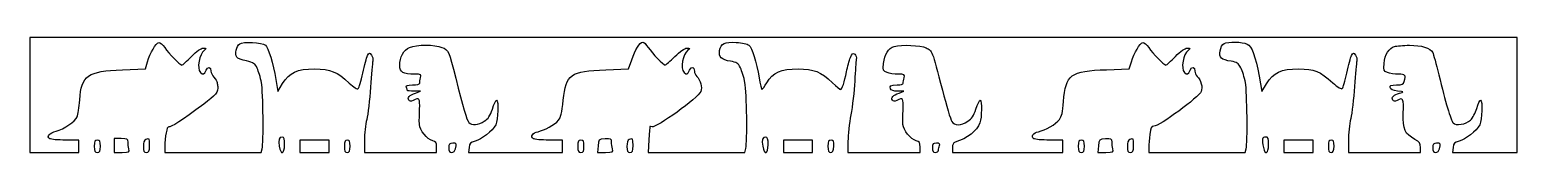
# Model space of a CAD drawing. Header units: centimetres. Extents: x -12.8 to 12.9, y 3.7 to 5.7.
import ezdxf

# ---------------------------------------------------------------- set-up
doc = ezdxf.new("R2010")
doc.units = ezdxf.units.CM
doc.header["$MEASUREMENT"] = 0
doc.layers.add('Layer 1', color=7, linetype='Continuous')

msp = doc.modelspace()

# ---------------------------------------------------------------- linework, layer by layer
at = {"layer": 'Layer 1'}
for points, knots in [([(-12.75866, 4.7517), (-12.75866, 4.7517), (-12.75866, 5.74389), (-12.75866, 5.74389), (-12.75866, 5.74389), (-12.75866, 5.74389), (0.06041, 5.74389), (0.06041, 5.74389), (0.06041, 5.74389), (0.06041, 5.74389), (12.87947, 5.74389), (12.87947, 5.74389), (12.87947, 5.74389), (12.87947, 5.74389), (12.87947, 4.7517), (12.87947, 4.7517), (12.87947, 4.7517), (12.87947, 4.7517), (12.87947, 3.75952), (12.87947, 3.75952), (12.87947, 3.75952), (12.87947, 3.75952), (12.32217, 3.75952), (12.32217, 3.75952), (12.32217, 3.75952), (12.32217, 3.75952), (11.76487, 3.75952), (11.76487, 3.75952), (11.76487, 3.75952), (11.76487, 3.75952), (11.77316, 3.84466), (11.77316, 3.84466), (11.77316, 3.84466), (11.78035, 3.91849), (11.79433, 3.93284), (11.87833, 3.95257), (11.87833, 3.95257), (11.99047, 3.97892), (12.17535, 4.12768), (12.23193, 4.23711), (12.23193, 4.23711), (12.27492, 4.32024), (12.2865, 4.6591), (12.24635, 4.6591), (12.24635, 4.6591), (12.23283, 4.6591), (12.20343, 4.59604), (12.18103, 4.51897), (12.18103, 4.51897), (12.15862, 4.4419), (12.11132, 4.35162), (12.07592, 4.31836), (12.07592, 4.31836), (11.99493, 4.24228), (11.81921, 4.21402), (11.77304, 4.26965), (11.77304, 4.26965), (11.73409, 4.31658), (11.64082, 4.6316), (11.52745, 5.09913), (11.52745, 5.09913), (11.48204, 5.2864), (11.4347, 5.4589), (11.42226, 5.48247), (11.42226, 5.48247), (11.37936, 5.56372), (11.22794, 5.61174), (11.02339, 5.60896), (11.02339, 5.60896), (10.91645, 5.60751), (10.80026, 5.5983), (10.76519, 5.58849), (10.76519, 5.58849), (10.66965, 5.56176), (10.59825, 5.44688), (10.58382, 5.29667), (10.58382, 5.29667), (10.57173, 5.17083), (10.57514, 5.16143), (10.64215, 5.13595), (10.64215, 5.13595), (10.6813, 5.12107), (10.76613, 5.10889), (10.83067, 5.10889), (10.83067, 5.10889), (10.9524, 5.10889), (10.96185, 5.09709), (10.93133, 4.98321), (10.93133, 4.98321), (10.91782, 4.93277), (10.89738, 4.92368), (10.79746, 4.92368), (10.79746, 4.92368), (10.69945, 4.92368), (10.68103, 4.91587), (10.68834, 4.87738), (10.68834, 4.87738), (10.69464, 4.84418), (10.73076, 4.82711), (10.81596, 4.81704), (10.81596, 4.81704), (10.93447, 4.80305), (10.93456, 4.80296), (10.85062, 4.78227), (10.85062, 4.78227), (10.75048, 4.75759), (10.70473, 4.71025), (10.73449, 4.66209), (10.73449, 4.66209), (10.75097, 4.63543), (10.76896, 4.63408), (10.81061, 4.65637), (10.81061, 4.65637), (10.91401, 4.7117), (10.92174, 4.69542), (10.91575, 4.43503), (10.91575, 4.43503), (10.90919, 4.1498), (10.94009, 4.08007), (11.11545, 3.98441), (11.11545, 3.98441), (11.19636, 3.94027), (11.21246, 3.91723), (11.21252, 3.8455), (11.21252, 3.8455), (11.21252, 3.8455), (11.21259, 3.75952), (11.21259, 3.75952), (11.21259, 3.75952), (11.21259, 3.75952), (10.59082, 3.75952), (10.59082, 3.75952), (10.59082, 3.75952), (10.59082, 3.75952), (9.96905, 3.75952), (9.96905, 3.75952), (9.96905, 3.75952), (9.96905, 3.75952), (9.96998, 3.96457), (9.96998, 3.96457), (9.96998, 3.96457), (9.97049, 4.07735), (9.98802, 4.24701), (10.00893, 4.3416), (10.00893, 4.3416), (10.02983, 4.43619), (10.05947, 4.68622), (10.07478, 4.89722), (10.07478, 4.89722), (10.0901, 5.10823), (10.10803, 5.30573), (10.11464, 5.33612), (10.11464, 5.33612), (10.12125, 5.36651), (10.11063, 5.41331), (10.09103, 5.44011), (10.09103, 5.44011), (10.05685, 5.48685), (10.05413, 5.48648), (10.02438, 5.4309), (10.02438, 5.4309), (10.00733, 5.39903), (9.96997, 5.26347), (9.94138, 5.12965), (9.94138, 5.12965), (9.91278, 4.99583), (9.87822, 4.87518), (9.86457, 4.86153), (9.86457, 4.86153), (9.84912, 4.84608), (9.78728, 4.8839), (9.70073, 4.9617), (9.70073, 4.9617), (9.47646, 5.16334), (9.38593, 5.19977), (9.10916, 5.19977), (9.10916, 5.19977), (8.80609, 5.19977), (8.68098, 5.142), (8.55895, 4.94569), (8.55895, 4.94569), (8.55895, 4.94569), (8.47593, 4.81215), (8.47593, 4.81215), (8.47593, 4.81215), (8.47593, 4.81215), (8.42917, 5.07717), (8.42917, 5.07717), (8.42917, 5.07717), (8.36858, 5.42055), (8.30585, 5.58824), (8.22214, 5.6306), (8.22214, 5.6306), (8.14321, 5.67054), (7.89496, 5.675), (7.82533, 5.63774), (7.82533, 5.63774), (7.7975, 5.62284), (7.76725, 5.56811), (7.75718, 5.51444), (7.75718, 5.51444), (7.7352, 5.39729), (7.77702, 5.35759), (7.94964, 5.33171), (7.94964, 5.33171), (8.04979, 5.31669), (8.07317, 5.30058), (8.11564, 5.21733), (8.11564, 5.21733), (8.14282, 5.16404), (8.17806, 5.05017), (8.19394, 4.96429), (8.19394, 4.96429), (8.22423, 4.80041), (8.23359, 3.92151), (8.20613, 3.81905), (8.20613, 3.81905), (8.20613, 3.81905), (8.19017, 3.75952), (8.19017, 3.75952), (8.19017, 3.75952), (8.19017, 3.75952), (7.35982, 3.75952), (7.35982, 3.75952), (7.35982, 3.75952), (7.35982, 3.75952), (6.52947, 3.75952), (6.52947, 3.75952), (6.52947, 3.75952), (6.52947, 3.75952), (6.5297, 3.8455), (6.5297, 3.8455), (6.5297, 3.8455), (6.52983, 3.8928), (6.53744, 3.994), (6.54661, 4.0704), (6.54661, 4.0704), (6.56029, 4.18424), (6.57252, 4.20931), (6.61438, 4.20931), (6.61438, 4.20931), (6.71033, 4.20931), (7.39435, 4.71333), (7.43169, 4.81156), (7.43169, 4.81156), (7.46083, 4.88819), (7.43031, 5.00558), (7.36401, 5.07188), (7.36401, 5.07188), (7.34157, 5.09431), (7.32322, 5.13493), (7.32322, 5.16214), (7.32322, 5.16214), (7.32322, 5.24148), (7.27323, 5.25009), (7.23971, 5.17653), (7.23971, 5.17653), (7.20516, 5.10071), (7.18919, 5.09476), (7.1433, 5.14064), (7.1433, 5.14064), (7.07719, 5.20675), (7.12093, 5.45767), (7.21041, 5.52561), (7.21041, 5.52561), (7.24911, 5.555), (7.24693, 5.55868), (7.19087, 5.55868), (7.19087, 5.55868), (7.14912, 5.55868), (7.0801, 5.50946), (6.98683, 5.41316), (6.98683, 5.41316), (6.90931, 5.33312), (6.83562, 5.26764), (6.82308, 5.26764), (6.82308, 5.26764), (6.79025, 5.26764), (6.60156, 5.46109), (6.52691, 5.57128), (6.52691, 5.57128), (6.49194, 5.62291), (6.44579, 5.66193), (6.42435, 5.65799), (6.42435, 5.65799), (6.37538, 5.649), (6.2757, 5.47686), (6.22896, 5.32056), (6.22896, 5.32056), (6.22896, 5.32056), (6.19335, 5.20149), (6.19335, 5.20149), (6.19335, 5.20149), (6.19335, 5.20149), (5.79917, 5.18752), (5.79917, 5.18752), (5.79917, 5.18752), (5.17984, 5.16555), (5.09561, 5.103), (5.05978, 4.6384), (5.05978, 4.6384), (5.04572, 4.45606), (5.02761, 4.37598), (4.98947, 4.3275), (4.98947, 4.3275), (4.92562, 4.24632), (4.74576, 4.14111), (4.6293, 4.1168), (4.6293, 4.1168), (4.53302, 4.09671), (4.48974, 4.03217), (4.54785, 3.99538), (4.54785, 3.99538), (4.56816, 3.98251), (4.68896, 3.97181), (4.81629, 3.97159), (4.81629, 3.97159), (4.81629, 3.97159), (5.0478, 3.97118), (5.0478, 3.97118), (5.0478, 3.97118), (5.0478, 3.97118), (5.0478, 3.86535), (5.0478, 3.86535), (5.0478, 3.86535), (5.0478, 3.86535), (5.0478, 3.75952), (5.0478, 3.75952), (5.0478, 3.75952), (5.0478, 3.75952), (4.0953, 3.75952), (4.0953, 3.75952), (4.0953, 3.75952), (4.0953, 3.75952), (3.1428, 3.75952), (3.1428, 3.75952), (3.1428, 3.75952), (3.1428, 3.75952), (3.1428, 3.83972), (3.1428, 3.83972), (3.1428, 3.83972), (3.1428, 3.89289), (3.15841, 3.92486), (3.1891, 3.93457), (3.1891, 3.93457), (3.40714, 4.00352), (3.56278, 4.1256), (3.61743, 4.27056), (3.61743, 4.27056), (3.65133, 4.36048), (3.65497, 4.6591), (3.62217, 4.6591), (3.62217, 4.6591), (3.60933, 4.6591), (3.57659, 4.59085), (3.54941, 4.50744), (3.54941, 4.50744), (3.51219, 4.39322), (3.47779, 4.34096), (3.41009, 4.29577), (3.41009, 4.29577), (3.29305, 4.21765), (3.18201, 4.21746), (3.13297, 4.2953), (3.13297, 4.2953), (3.11233, 4.32804), (3.03992, 4.56914), (2.97204, 4.83108), (2.97204, 4.83108), (2.78849, 5.53939), (2.79877, 5.51237), (2.69301, 5.56392), (2.69301, 5.56392), (2.59757, 5.61044), (2.27021, 5.62498), (2.13977, 5.58849), (2.13977, 5.58849), (2.04424, 5.56176), (1.97284, 5.44688), (1.9584, 5.29667), (1.9584, 5.29667), (1.94631, 5.17083), (1.94972, 5.16143), (2.01674, 5.13595), (2.01674, 5.13595), (2.05588, 5.12107), (2.14211, 5.10889), (2.20834, 5.10889), (2.20834, 5.10889), (2.32031, 5.10889), (2.32765, 5.10471), (2.31281, 5.04936), (2.31281, 5.04936), (2.30404, 5.01662), (2.2967, 4.97494), (2.2965, 4.95675), (2.2965, 4.95675), (2.29627, 4.93611), (2.25802, 4.92368), (2.19471, 4.92368), (2.19471, 4.92368), (2.08077, 4.92368), (2.05519, 4.90889), (2.07589, 4.85495), (2.07589, 4.85495), (2.08474, 4.83189), (2.13162, 4.81709), (2.19975, 4.81584), (2.19975, 4.81584), (2.19975, 4.81584), (2.30937, 4.81382), (2.30937, 4.81382), (2.30937, 4.81382), (2.30937, 4.81382), (2.22454, 4.78276), (2.22454, 4.78276), (2.22454, 4.78276), (2.11525, 4.74274), (2.08109, 4.70737), (2.10866, 4.66276), (2.10866, 4.66276), (2.12553, 4.63547), (2.14337, 4.63398), (2.1852, 4.65637), (2.1852, 4.65637), (2.2896, 4.71224), (2.30216, 4.69504), (2.29441, 4.50696), (2.29441, 4.50696), (2.29035, 4.40874), (2.28909, 4.29009), (2.29159, 4.2433), (2.29159, 4.2433), (2.297, 4.14215), (2.42502, 3.98442), (2.52132, 3.96025), (2.52132, 3.96025), (2.57571, 3.94659), (2.58718, 3.92768), (2.58718, 3.85162), (2.58718, 3.85162), (2.58718, 3.85162), (2.58718, 3.75952), (2.58718, 3.75952), (2.58718, 3.75952), (2.58718, 3.75952), (1.96541, 3.75952), (1.96541, 3.75952), (1.96541, 3.75952), (1.96541, 3.75952), (1.34364, 3.75952), (1.34364, 3.75952), (1.34364, 3.75952), (1.34364, 3.75952), (1.34372, 3.95134), (1.34372, 3.95134), (1.34372, 3.95134), (1.34376, 4.05684), (1.36625, 4.26222), (1.3937, 4.40774), (1.3937, 4.40774), (1.42115, 4.55327), (1.45107, 4.81562), (1.46019, 4.99075), (1.46019, 4.99075), (1.46931, 5.16588), (1.4817, 5.33478), (1.48773, 5.36607), (1.48773, 5.36607), (1.49376, 5.39737), (1.48166, 5.43711), (1.46085, 5.45438), (1.46085, 5.45438), (1.42991, 5.48006), (1.4163, 5.46952), (1.38618, 5.39655), (1.38618, 5.39655), (1.36592, 5.34748), (1.33548, 5.23589), (1.31853, 5.14858), (1.31853, 5.14858), (1.28596, 4.98073), (1.24066, 4.84431), (1.21749, 4.84431), (1.21749, 4.84431), (1.20985, 4.84431), (1.1475, 4.89678), (1.07894, 4.96091), (1.07894, 4.96091), (0.87125, 5.15519), (0.76015, 5.19977), (0.48374, 5.19977), (0.48374, 5.19977), (0.18842, 5.19977), (0.05381, 5.14042), (-0.05402, 4.96266), (-0.05402, 4.96266), (-0.09295, 4.89848), (-0.13141, 4.8456), (-0.13949, 4.84514), (-0.13949, 4.84514), (-0.14756, 4.84468), (-0.16964, 4.93637), (-0.18855, 5.04888), (-0.18855, 5.04888), (-0.23296, 5.3132), (-0.31266, 5.56988), (-0.3634, 5.61199), (-0.3634, 5.61199), (-0.38539, 5.63024), (-0.48358, 5.65057), (-0.58159, 5.65716), (-0.58159, 5.65716), (-0.78605, 5.67091), (-0.84294, 5.64298), (-0.86772, 5.51671), (-0.86772, 5.51671), (-0.88879, 5.40933), (-0.83362, 5.35538), (-0.67903, 5.33219), (-0.67903, 5.33219), (-0.57528, 5.31663), (-0.55258, 5.30123), (-0.50978, 5.21733), (-0.50978, 5.21733), (-0.48259, 5.16404), (-0.44734, 5.05009), (-0.43145, 4.96411), (-0.43145, 4.96411), (-0.39988, 4.79335), (-0.38931, 3.9408), (-0.41737, 3.82899), (-0.41737, 3.82899), (-0.41737, 3.82899), (-0.43481, 3.75952), (-0.43481, 3.75952), (-0.43481, 3.75952), (-0.43481, 3.75952), (-1.26867, 3.75952), (-1.26867, 3.75952), (-1.26867, 3.75952), (-1.26867, 3.75952), (-2.10254, 3.75952), (-2.10254, 3.75952), (-2.10254, 3.75952), (-2.10254, 3.75952), (-2.08663, 3.9778), (-2.08663, 3.9778), (-2.08663, 3.9778), (-2.07788, 4.09785), (-2.07044, 4.20033), (-2.0701, 4.20552), (-2.0701, 4.20552), (-2.06977, 4.21072), (-2.05264, 4.2085), (-2.03205, 4.2006), (-2.03205, 4.2006), (-1.96427, 4.17459), (-1.2339, 4.70589), (-1.19432, 4.81001), (-1.19432, 4.81001), (-1.16456, 4.88827), (-1.19444, 5.00492), (-1.26141, 5.07188), (-1.26141, 5.07188), (-1.28384, 5.09431), (-1.3022, 5.13493), (-1.3022, 5.16214), (-1.3022, 5.16214), (-1.3022, 5.24148), (-1.35219, 5.25009), (-1.38571, 5.17653), (-1.38571, 5.17653), (-1.42025, 5.10071), (-1.43623, 5.09476), (-1.48211, 5.14064), (-1.48211, 5.14064), (-1.54822, 5.20675), (-1.50449, 5.45767), (-1.41501, 5.52561), (-1.41501, 5.52561), (-1.37624, 5.55505), (-1.37827, 5.55868), (-1.43346, 5.55868), (-1.43346, 5.55868), (-1.47333, 5.55868), (-1.54739, 5.50675), (-1.64098, 5.41316), (-1.64098, 5.41316), (-1.72102, 5.33312), (-1.79519, 5.26764), (-1.80582, 5.26764), (-1.80582, 5.26764), (-1.83556, 5.26764), (-2.0273, 5.46623), (-2.0985, 5.57078), (-2.0985, 5.57078), (-2.13348, 5.62214), (-2.17617, 5.66423), (-2.19336, 5.66433), (-2.19336, 5.66433), (-2.24225, 5.66462), (-2.32456, 5.53208), (-2.38281, 5.35929), (-2.38281, 5.35929), (-2.38281, 5.35929), (-2.436, 5.20149), (-2.436, 5.20149), (-2.436, 5.20149), (-2.436, 5.20149), (-2.82821, 5.18638), (-2.82821, 5.18638), (-2.82821, 5.18638), (-3.4438, 5.16267), (-3.51513, 5.11168), (-3.56305, 4.66111), (-3.56305, 4.66111), (-3.58649, 4.44061), (-3.60642, 4.35641), (-3.6453, 4.31344), (-3.6453, 4.31344), (-3.71464, 4.23682), (-3.88881, 4.1392), (-3.99612, 4.1168), (-3.99612, 4.1168), (-4.09239, 4.09671), (-4.13568, 4.03217), (-4.07756, 3.99538), (-4.07756, 3.99538), (-4.05725, 3.98251), (-3.93646, 3.97181), (-3.80912, 3.97159), (-3.80912, 3.97159), (-3.80912, 3.97159), (-3.57761, 3.97118), (-3.57761, 3.97118), (-3.57761, 3.97118), (-3.57761, 3.97118), (-3.57761, 3.86535), (-3.57761, 3.86535), (-3.57761, 3.86535), (-3.57761, 3.86535), (-3.57761, 3.75952), (-3.57761, 3.75952), (-3.57761, 3.75952), (-3.57761, 3.75952), (-4.38627, 3.75952), (-4.38627, 3.75952), (-4.38627, 3.75952), (-4.38627, 3.75952), (-5.19493, 3.75952), (-5.19493, 3.75952), (-5.19493, 3.75952), (-5.19493, 3.75952), (-5.18663, 3.84466), (-5.18663, 3.84466), (-5.18663, 3.84466), (-5.17945, 3.91849), (-5.16546, 3.93284), (-5.08146, 3.95257), (-5.08146, 3.95257), (-4.96932, 3.97892), (-4.78444, 4.12768), (-4.72786, 4.23711), (-4.72786, 4.23711), (-4.68561, 4.31881), (-4.67298, 4.6591), (-4.71221, 4.6591), (-4.71221, 4.6591), (-4.72504, 4.6591), (-4.75778, 4.59085), (-4.78497, 4.50744), (-4.78497, 4.50744), (-4.82218, 4.39322), (-4.85658, 4.34096), (-4.92429, 4.29577), (-4.92429, 4.29577), (-5.02604, 4.22786), (-5.14366, 4.21773), (-5.18948, 4.27293), (-5.18948, 4.27293), (-5.22618, 4.31715), (-5.29213, 4.53968), (-5.41764, 5.04274), (-5.41764, 5.04274), (-5.53351, 5.5072), (-5.54216, 5.52664), (-5.6538, 5.57329), (-5.6538, 5.57329), (-5.77264, 5.62294), (-6.09275, 5.6227), (-6.21202, 5.57286), (-6.21202, 5.57286), (-6.31704, 5.52898), (-6.3822, 5.40713), (-6.3822, 5.25461), (-6.3822, 5.25461), (-6.3822, 5.14389), (-6.32067, 5.10889), (-6.12603, 5.10889), (-6.12603, 5.10889), (-6.01406, 5.10889), (-6.00673, 5.10471), (-6.02156, 5.04936), (-6.02156, 5.04936), (-6.03034, 5.01662), (-6.03768, 4.97494), (-6.03788, 4.95675), (-6.03788, 4.95675), (-6.03811, 4.93513), (-6.08045, 4.92368), (-6.16013, 4.92368), (-6.16013, 4.92368), (-6.26041, 4.92368), (-6.27918, 4.91626), (-6.26597, 4.88183), (-6.26597, 4.88183), (-6.25713, 4.85881), (-6.24991, 4.835), (-6.24991, 4.82891), (-6.24991, 4.82891), (-6.24991, 4.82283), (-6.1993, 4.81694), (-6.13746, 4.81584), (-6.13746, 4.81584), (-6.13746, 4.81584), (-6.02501, 4.81382), (-6.02501, 4.81382), (-6.02501, 4.81382), (-6.02501, 4.81382), (-6.10983, 4.78276), (-6.10983, 4.78276), (-6.10983, 4.78276), (-6.21912, 4.74274), (-6.25328, 4.70737), (-6.22571, 4.66276), (-6.22571, 4.66276), (-6.20884, 4.63547), (-6.19101, 4.63398), (-6.14918, 4.65637), (-6.14918, 4.65637), (-6.04478, 4.71224), (-6.03221, 4.69504), (-6.03997, 4.50696), (-6.03997, 4.50696), (-6.04402, 4.40874), (-6.04529, 4.29009), (-6.04279, 4.2433), (-6.04279, 4.2433), (-6.03738, 4.14215), (-5.90936, 3.98442), (-5.81306, 3.96025), (-5.81306, 3.96025), (-5.75866, 3.94659), (-5.7472, 3.92768), (-5.7472, 3.85162), (-5.7472, 3.85162), (-5.7472, 3.85162), (-5.7472, 3.75952), (-5.7472, 3.75952), (-5.7472, 3.75952), (-5.7472, 3.75952), (-6.36897, 3.75952), (-6.36897, 3.75952), (-6.36897, 3.75952), (-6.36897, 3.75952), (-6.99074, 3.75952), (-6.99074, 3.75952), (-6.99074, 3.75952), (-6.99074, 3.75952), (-6.99033, 3.96457), (-6.99033, 3.96457), (-6.99033, 3.96457), (-6.9901, 4.07735), (-6.97252, 4.24106), (-6.95127, 4.32837), (-6.95127, 4.32837), (-6.93002, 4.41568), (-6.90023, 4.66571), (-6.88508, 4.88399), (-6.88508, 4.88399), (-6.86993, 5.10228), (-6.85204, 5.30573), (-6.84533, 5.33612), (-6.84533, 5.33612), (-6.83862, 5.36651), (-6.84916, 5.41331), (-6.86876, 5.44011), (-6.86876, 5.44011), (-6.90292, 5.48683), (-6.90569, 5.48642), (-6.93568, 5.43039), (-6.93568, 5.43039), (-6.95288, 5.39825), (-6.99087, 5.26216), (-7.02009, 5.12797), (-7.02009, 5.12797), (-7.04931, 4.99378), (-7.08404, 4.87307), (-7.09726, 4.85972), (-7.09726, 4.85972), (-7.11178, 4.84506), (-7.17255, 4.88339), (-7.2507, 4.95649), (-7.2507, 4.95649), (-7.4633, 5.15535), (-7.57285, 5.19977), (-7.85063, 5.19977), (-7.85063, 5.19977), (-8.15353, 5.19977), (-8.27883, 5.14197), (-8.40063, 4.94603), (-8.40063, 4.94603), (-8.40063, 4.94603), (-8.48343, 4.81284), (-8.48343, 4.81284), (-8.48343, 4.81284), (-8.48343, 4.81284), (-8.51778, 5.0204), (-8.51778, 5.0204), (-8.51778, 5.0204), (-8.56295, 5.29328), (-8.64695, 5.56981), (-8.69739, 5.61167), (-8.69739, 5.61167), (-8.75724, 5.66134), (-9.08319, 5.6776), (-9.14012, 5.63376), (-9.14012, 5.63376), (-9.19411, 5.59218), (-9.22479, 5.45481), (-9.19132, 5.40455), (-9.19132, 5.40455), (-9.17847, 5.38526), (-9.10373, 5.35523), (-9.02523, 5.33781), (-9.02523, 5.33781), (-8.90078, 5.3102), (-8.87688, 5.29421), (-8.83855, 5.21293), (-8.83855, 5.21293), (-8.81437, 5.16167), (-8.78163, 5.04961), (-8.76579, 4.96393), (-8.76579, 4.96393), (-8.73555, 4.80032), (-8.72624, 3.92139), (-8.75367, 3.81905), (-8.75367, 3.81905), (-8.75367, 3.81905), (-8.76962, 3.75952), (-8.76962, 3.75952), (-8.76962, 3.75952), (-8.76962, 3.75952), (-9.59997, 3.75952), (-9.59997, 3.75952), (-9.59997, 3.75952), (-9.59997, 3.75952), (-10.43032, 3.75952), (-10.43032, 3.75952), (-10.43032, 3.75952), (-10.43032, 3.75952), (-10.43009, 3.8455), (-10.43009, 3.8455), (-10.43009, 3.8455), (-10.42958, 4.03837), (-10.39641, 4.21211), (-10.36258, 4.19913), (-10.36258, 4.19913), (-10.3286, 4.18609), (-10.13745, 4.31009), (-9.76055, 4.5897), (-9.76055, 4.5897), (-9.56146, 4.73739), (-9.50237, 4.81259), (-9.51893, 4.89722), (-9.51893, 4.89722), (-9.5232, 4.91905), (-9.5276, 4.94997), (-9.52871, 4.96594), (-9.52871, 4.96594), (-9.52983, 4.9819), (-9.55455, 5.02242), (-9.58366, 5.05597), (-9.58366, 5.05597), (-9.61276, 5.08953), (-9.63657, 5.13828), (-9.63657, 5.16429), (-9.63657, 5.16429), (-9.63657, 5.2418), (-9.68698, 5.24919), (-9.72008, 5.17653), (-9.72008, 5.17653), (-9.75463, 5.10071), (-9.77061, 5.09476), (-9.81649, 5.14064), (-9.81649, 5.14064), (-9.8826, 5.20675), (-9.83886, 5.45767), (-9.74939, 5.52561), (-9.74939, 5.52561), (-9.71069, 5.555), (-9.71286, 5.55868), (-9.76892, 5.55868), (-9.76892, 5.55868), (-9.81067, 5.55868), (-9.87969, 5.50946), (-9.97296, 5.41316), (-9.97296, 5.41316), (-10.05048, 5.33312), (-10.12417, 5.26764), (-10.13671, 5.26764), (-10.13671, 5.26764), (-10.16954, 5.26764), (-10.35823, 5.46109), (-10.43288, 5.57128), (-10.43288, 5.57128), (-10.46785, 5.62291), (-10.51401, 5.66193), (-10.53544, 5.65799), (-10.53544, 5.65799), (-10.58441, 5.649), (-10.68409, 5.47686), (-10.73084, 5.32056), (-10.73084, 5.32056), (-10.73084, 5.32056), (-10.76645, 5.20149), (-10.76645, 5.20149), (-10.76645, 5.20149), (-10.76645, 5.20149), (-11.16151, 5.18657), (-11.16151, 5.18657), (-11.16151, 5.18657), (-11.76226, 5.16387), (-11.86659, 5.09001), (-11.89787, 4.66527), (-11.89787, 4.66527), (-11.90723, 4.53818), (-11.92571, 4.4078), (-11.93893, 4.37553), (-11.93893, 4.37553), (-11.97297, 4.29252), (-12.16617, 4.15977), (-12.30317, 4.12528), (-12.30317, 4.12528), (-12.42477, 4.09466), (-12.47465, 4.03508), (-12.41194, 3.99538), (-12.41194, 3.99538), (-12.39163, 3.98251), (-12.27083, 3.97181), (-12.1435, 3.97159), (-12.1435, 3.97159), (-12.1435, 3.97159), (-11.91199, 3.97118), (-11.91199, 3.97118), (-11.91199, 3.97118), (-11.91199, 3.97118), (-11.91199, 3.86535), (-11.91199, 3.86535), (-11.91199, 3.86535), (-11.91199, 3.86535), (-11.91199, 3.75952), (-11.91199, 3.75952), (-11.91199, 3.75952), (-11.91199, 3.75952), (-12.33532, 3.75952), (-12.33532, 3.75952), (-12.33532, 3.75952), (-12.33532, 3.75952), (-12.75866, 3.75952), (-12.75866, 3.75952), (-12.75866, 3.75952), (-12.75866, 3.75952), (-12.75866, 4.7517), (-12.75866, 4.7517)], [0, 0, 0, 0, 0.00408163, 0.00408163, 0.00408163, 0.00408163, 0.00816327, 0.00816327, 0.00816327, 0.00816327, 0.0122449, 0.0122449, 0.0122449, 0.0122449, 0.01632653, 0.01632653, 0.01632653, 0.01632653, 0.02040816, 0.02040816, 0.02040816, 0.02040816, 0.0244898, 0.0244898, 0.0244898, 0.0244898, 0.02857143, 0.02857143, 0.02857143, 0.02857143, 0.03265306, 0.03265306, 0.03265306, 0.03265306, 0.03673469, 0.03673469, 0.03673469, 0.03673469, 0.04081633, 0.04081633, 0.04081633, 0.04081633, 0.04489796, 0.04489796, 0.04489796, 0.04489796, 0.04897959, 0.04897959, 0.04897959, 0.04897959, 0.05306122, 0.05306122, 0.05306122, 0.05306122, 0.05714286, 0.05714286, 0.05714286, 0.05714286, 0.06122449, 0.06122449, 0.06122449, 0.06122449, 0.06530612, 0.06530612, 0.06530612, 0.06530612, 0.06938776, 0.06938776, 0.06938776, 0.06938776, 0.07346939, 0.07346939, 0.07346939, 0.07346939, 0.07755102, 0.07755102, 0.07755102, 0.07755102, 0.08163265, 0.08163265, 0.08163265, 0.08163265, 0.08571429, 0.08571429, 0.08571429, 0.08571429, 0.08979592, 0.08979592, 0.08979592, 0.08979592, 0.09387755, 0.09387755, 0.09387755, 0.09387755, 0.09795918, 0.09795918, 0.09795918, 0.09795918, 0.10204082, 0.10204082, 0.10204082, 0.10204082, 0.10612245, 0.10612245, 0.10612245, 0.10612245, 0.11020408, 0.11020408, 0.11020408, 0.11020408, 0.11428571, 0.11428571, 0.11428571, 0.11428571, 0.11836735, 0.11836735, 0.11836735, 0.11836735, 0.12244898, 0.12244898, 0.12244898, 0.12244898, 0.12653061, 0.12653061, 0.12653061, 0.12653061, 0.13061224, 0.13061224, 0.13061224, 0.13061224, 0.13469388, 0.13469388, 0.13469388, 0.13469388, 0.13877551, 0.13877551, 0.13877551, 0.13877551, 0.14285714, 0.14285714, 0.14285714, 0.14285714, 0.14693878, 0.14693878, 0.14693878, 0.14693878, 0.15102041, 0.15102041, 0.15102041, 0.15102041, 0.15510204, 0.15510204, 0.15510204, 0.15510204, 0.15918367, 0.15918367, 0.15918367, 0.15918367, 0.16326531, 0.16326531, 0.16326531, 0.16326531, 0.16734694, 0.16734694, 0.16734694, 0.16734694, 0.17142857, 0.17142857, 0.17142857, 0.17142857, 0.1755102, 0.1755102, 0.1755102, 0.1755102, 0.17959184, 0.17959184, 0.17959184, 0.17959184, 0.18367347, 0.18367347, 0.18367347, 0.18367347, 0.1877551, 0.1877551, 0.1877551, 0.1877551, 0.19183673, 0.19183673, 0.19183673, 0.19183673, 0.19591837, 0.19591837, 0.19591837, 0.19591837, 0.2, 0.2, 0.2, 0.2, 0.20408163, 0.20408163, 0.20408163, 0.20408163, 0.20816327, 0.20816327, 0.20816327, 0.20816327, 0.2122449, 0.2122449, 0.2122449, 0.2122449, 0.21632653, 0.21632653, 0.21632653, 0.21632653, 0.22040816, 0.22040816, 0.22040816, 0.22040816, 0.2244898, 0.2244898, 0.2244898, 0.2244898, 0.22857143, 0.22857143, 0.22857143, 0.22857143, 0.23265306, 0.23265306, 0.23265306, 0.23265306, 0.23673469, 0.23673469, 0.23673469, 0.23673469, 0.24081633, 0.24081633, 0.24081633, 0.24081633, 0.24489796, 0.24489796, 0.24489796, 0.24489796, 0.24897959, 0.24897959, 0.24897959, 0.24897959, 0.25306122, 0.25306122, 0.25306122, 0.25306122, 0.25714286, 0.25714286, 0.25714286, 0.25714286, 0.26122449, 0.26122449, 0.26122449, 0.26122449, 0.26530612, 0.26530612, 0.26530612, 0.26530612, 0.26938776, 0.26938776, 0.26938776, 0.26938776, 0.27346939, 0.27346939, 0.27346939, 0.27346939, 0.27755102, 0.27755102, 0.27755102, 0.27755102, 0.28163265, 0.28163265, 0.28163265, 0.28163265, 0.28571429, 0.28571429, 0.28571429, 0.28571429, 0.28979592, 0.28979592, 0.28979592, 0.28979592, 0.29387755, 0.29387755, 0.29387755, 0.29387755, 0.29795918, 0.29795918, 0.29795918, 0.29795918, 0.30204082, 0.30204082, 0.30204082, 0.30204082, 0.30612245, 0.30612245, 0.30612245, 0.30612245, 0.31020408, 0.31020408, 0.31020408, 0.31020408, 0.31428571, 0.31428571, 0.31428571, 0.31428571, 0.31836735, 0.31836735, 0.31836735, 0.31836735, 0.32244898, 0.32244898, 0.32244898, 0.32244898, 0.32653061, 0.32653061, 0.32653061, 0.32653061, 0.33061224, 0.33061224, 0.33061224, 0.33061224, 0.33469388, 0.33469388, 0.33469388, 0.33469388, 0.33877551, 0.33877551, 0.33877551, 0.33877551, 0.34285714, 0.34285714, 0.34285714, 0.34285714, 0.34693878, 0.34693878, 0.34693878, 0.34693878, 0.35102041, 0.35102041, 0.35102041, 0.35102041, 0.35510204, 0.35510204, 0.35510204, 0.35510204, 0.35918367, 0.35918367, 0.35918367, 0.35918367, 0.36326531, 0.36326531, 0.36326531, 0.36326531, 0.36734694, 0.36734694, 0.36734694, 0.36734694, 0.37142857, 0.37142857, 0.37142857, 0.37142857, 0.3755102, 0.3755102, 0.3755102, 0.3755102, 0.37959184, 0.37959184, 0.37959184, 0.37959184, 0.38367347, 0.38367347, 0.38367347, 0.38367347, 0.3877551, 0.3877551, 0.3877551, 0.3877551, 0.39183673, 0.39183673, 0.39183673, 0.39183673, 0.39591837, 0.39591837, 0.39591837, 0.39591837, 0.4, 0.4, 0.4, 0.4, 0.40408163, 0.40408163, 0.40408163, 0.40408163, 0.40816327, 0.40816327, 0.40816327, 0.40816327, 0.4122449, 0.4122449, 0.4122449, 0.4122449, 0.41632653, 0.41632653, 0.41632653, 0.41632653, 0.42040816, 0.42040816, 0.42040816, 0.42040816, 0.4244898, 0.4244898, 0.4244898, 0.4244898, 0.42857143, 0.42857143, 0.42857143, 0.42857143, 0.43265306, 0.43265306, 0.43265306, 0.43265306, 0.43673469, 0.43673469, 0.43673469, 0.43673469, 0.44081633, 0.44081633, 0.44081633, 0.44081633, 0.44489796, 0.44489796, 0.44489796, 0.44489796, 0.44897959, 0.44897959, 0.44897959, 0.44897959, 0.45306122, 0.45306122, 0.45306122, 0.45306122, 0.45714286, 0.45714286, 0.45714286, 0.45714286, 0.46122449, 0.46122449, 0.46122449, 0.46122449, 0.46530612, 0.46530612, 0.46530612, 0.46530612, 0.46938776, 0.46938776, 0.46938776, 0.46938776, 0.47346939, 0.47346939, 0.47346939, 0.47346939, 0.47755102, 0.47755102, 0.47755102, 0.47755102, 0.48163265, 0.48163265, 0.48163265, 0.48163265, 0.48571429, 0.48571429, 0.48571429, 0.48571429, 0.48979592, 0.48979592, 0.48979592, 0.48979592, 0.49387755, 0.49387755, 0.49387755, 0.49387755, 0.49795918, 0.49795918, 0.49795918, 0.49795918, 0.50204082, 0.50204082, 0.50204082, 0.50204082, 0.50612245, 0.50612245, 0.50612245, 0.50612245, 0.51020408, 0.51020408, 0.51020408, 0.51020408, 0.51428571, 0.51428571, 0.51428571, 0.51428571, 0.51836735, 0.51836735, 0.51836735, 0.51836735, 0.52244898, 0.52244898, 0.52244898, 0.52244898, 0.52653061, 0.52653061, 0.52653061, 0.52653061, 0.53061224, 0.53061224, 0.53061224, 0.53061224, 0.53469388, 0.53469388, 0.53469388, 0.53469388, 0.53877551, 0.53877551, 0.53877551, 0.53877551, 0.54285714, 0.54285714, 0.54285714, 0.54285714, 0.54693878, 0.54693878, 0.54693878, 0.54693878, 0.55102041, 0.55102041, 0.55102041, 0.55102041, 0.55510204, 0.55510204, 0.55510204, 0.55510204, 0.55918367, 0.55918367, 0.55918367, 0.55918367, 0.56326531, 0.56326531, 0.56326531, 0.56326531, 0.56734694, 0.56734694, 0.56734694, 0.56734694, 0.57142857, 0.57142857, 0.57142857, 0.57142857, 0.5755102, 0.5755102, 0.5755102, 0.5755102, 0.57959184, 0.57959184, 0.57959184, 0.57959184, 0.58367347, 0.58367347, 0.58367347, 0.58367347, 0.5877551, 0.5877551, 0.5877551, 0.5877551, 0.59183673, 0.59183673, 0.59183673, 0.59183673, 0.59591837, 0.59591837, 0.59591837, 0.59591837, 0.6, 0.6, 0.6, 0.6, 0.60408163, 0.60408163, 0.60408163, 0.60408163, 0.60816327, 0.60816327, 0.60816327, 0.60816327, 0.6122449, 0.6122449, 0.6122449, 0.6122449, 0.61632653, 0.61632653, 0.61632653, 0.61632653, 0.62040816, 0.62040816, 0.62040816, 0.62040816, 0.6244898, 0.6244898, 0.6244898, 0.6244898, 0.62857143, 0.62857143, 0.62857143, 0.62857143, 0.63265306, 0.63265306, 0.63265306, 0.63265306, 0.63673469, 0.63673469, 0.63673469, 0.63673469, 0.64081633, 0.64081633, 0.64081633, 0.64081633, 0.64489796, 0.64489796, 0.64489796, 0.64489796, 0.64897959, 0.64897959, 0.64897959, 0.64897959, 0.65306122, 0.65306122, 0.65306122, 0.65306122, 0.65714286, 0.65714286, 0.65714286, 0.65714286, 0.66122449, 0.66122449, 0.66122449, 0.66122449, 0.66530612, 0.66530612, 0.66530612, 0.66530612, 0.66938776, 0.66938776, 0.66938776, 0.66938776, 0.67346939, 0.67346939, 0.67346939, 0.67346939, 0.67755102, 0.67755102, 0.67755102, 0.67755102, 0.68163265, 0.68163265, 0.68163265, 0.68163265, 0.68571429, 0.68571429, 0.68571429, 0.68571429, 0.68979592, 0.68979592, 0.68979592, 0.68979592, 0.69387755, 0.69387755, 0.69387755, 0.69387755, 0.69795918, 0.69795918, 0.69795918, 0.69795918, 0.70204082, 0.70204082, 0.70204082, 0.70204082, 0.70612245, 0.70612245, 0.70612245, 0.70612245, 0.71020408, 0.71020408, 0.71020408, 0.71020408, 0.71428571, 0.71428571, 0.71428571, 0.71428571, 0.71836735, 0.71836735, 0.71836735, 0.71836735, 0.72244898, 0.72244898, 0.72244898, 0.72244898, 0.72653061, 0.72653061, 0.72653061, 0.72653061, 0.73061224, 0.73061224, 0.73061224, 0.73061224, 0.73469388, 0.73469388, 0.73469388, 0.73469388, 0.73877551, 0.73877551, 0.73877551, 0.73877551, 0.74285714, 0.74285714, 0.74285714, 0.74285714, 0.74693878, 0.74693878, 0.74693878, 0.74693878, 0.75102041, 0.75102041, 0.75102041, 0.75102041, 0.75510204, 0.75510204, 0.75510204, 0.75510204, 0.75918367, 0.75918367, 0.75918367, 0.75918367, 0.76326531, 0.76326531, 0.76326531, 0.76326531, 0.76734694, 0.76734694, 0.76734694, 0.76734694, 0.77142857, 0.77142857, 0.77142857, 0.77142857, 0.7755102, 0.7755102, 0.7755102, 0.7755102, 0.77959184, 0.77959184, 0.77959184, 0.77959184, 0.78367347, 0.78367347, 0.78367347, 0.78367347, 0.7877551, 0.7877551, 0.7877551, 0.7877551, 0.79183673, 0.79183673, 0.79183673, 0.79183673, 0.79591837, 0.79591837, 0.79591837, 0.79591837, 0.8, 0.8, 0.8, 0.8, 0.80408163, 0.80408163, 0.80408163, 0.80408163, 0.80816327, 0.80816327, 0.80816327, 0.80816327, 0.8122449, 0.8122449, 0.8122449, 0.8122449, 0.81632653, 0.81632653, 0.81632653, 0.81632653, 0.82040816, 0.82040816, 0.82040816, 0.82040816, 0.8244898, 0.8244898, 0.8244898, 0.8244898, 0.82857143, 0.82857143, 0.82857143, 0.82857143, 0.83265306, 0.83265306, 0.83265306, 0.83265306, 0.83673469, 0.83673469, 0.83673469, 0.83673469, 0.84081633, 0.84081633, 0.84081633, 0.84081633, 0.84489796, 0.84489796, 0.84489796, 0.84489796, 0.84897959, 0.84897959, 0.84897959, 0.84897959, 0.85306122, 0.85306122, 0.85306122, 0.85306122, 0.85714286, 0.85714286, 0.85714286, 0.85714286, 0.86122449, 0.86122449, 0.86122449, 0.86122449, 0.86530612, 0.86530612, 0.86530612, 0.86530612, 0.86938776, 0.86938776, 0.86938776, 0.86938776, 0.87346939, 0.87346939, 0.87346939, 0.87346939, 0.87755102, 0.87755102, 0.87755102, 0.87755102, 0.88163265, 0.88163265, 0.88163265, 0.88163265, 0.88571429, 0.88571429, 0.88571429, 0.88571429, 0.88979592, 0.88979592, 0.88979592, 0.88979592, 0.89387755, 0.89387755, 0.89387755, 0.89387755, 0.89795918, 0.89795918, 0.89795918, 0.89795918, 0.90204082, 0.90204082, 0.90204082, 0.90204082, 0.90612245, 0.90612245, 0.90612245, 0.90612245, 0.91020408, 0.91020408, 0.91020408, 0.91020408, 0.91428571, 0.91428571, 0.91428571, 0.91428571, 0.91836735, 0.91836735, 0.91836735, 0.91836735, 0.92244898, 0.92244898, 0.92244898, 0.92244898, 0.92653061, 0.92653061, 0.92653061, 0.92653061, 0.93061224, 0.93061224, 0.93061224, 0.93061224, 0.93469388, 0.93469388, 0.93469388, 0.93469388, 0.93877551, 0.93877551, 0.93877551, 0.93877551, 0.94285714, 0.94285714, 0.94285714, 0.94285714, 0.94693878, 0.94693878, 0.94693878, 0.94693878, 0.95102041, 0.95102041, 0.95102041, 0.95102041, 0.95510204, 0.95510204, 0.95510204, 0.95510204, 0.95918367, 0.95918367, 0.95918367, 0.95918367, 0.96326531, 0.96326531, 0.96326531, 0.96326531, 0.96734694, 0.96734694, 0.96734694, 0.96734694, 0.97142857, 0.97142857, 0.97142857, 0.97142857, 0.9755102, 0.9755102, 0.9755102, 0.9755102, 0.97959184, 0.97959184, 0.97959184, 0.97959184, 0.98367347, 0.98367347, 0.98367347, 0.98367347, 0.9877551, 0.9877551, 0.9877551, 0.9877551, 0.99183673, 0.99183673, 0.99183673, 0.99183673, 1, 1, 1, 1]), ([(-11.64741, 3.86535), (-11.64741, 3.95354), (-11.63859, 3.97118), (-11.59449, 3.97118), (-11.59449, 3.97118), (-11.55039, 3.97118), (-11.54157, 3.95354), (-11.54157, 3.86535), (-11.54157, 3.86535), (-11.54157, 3.77715), (-11.55039, 3.75952), (-11.59449, 3.75952), (-11.59449, 3.75952), (-11.63859, 3.75952), (-11.64741, 3.77715), (-11.64741, 3.86535)], [0, 0, 0, 0, 0.2, 0.2, 0.2, 0.2, 0.4, 0.4, 0.4, 0.4, 0.6, 0.6, 0.6, 0.6, 1, 1, 1, 1]), ([(-11.30345, 3.87858), (-11.30345, 3.87858), (-11.30345, 3.99764), (-11.30345, 3.99764), (-11.30345, 3.99764), (-11.30345, 3.99764), (-11.18438, 3.99764), (-11.18438, 3.99764), (-11.18438, 3.99764), (-11.07866, 3.99764), (-11.06528, 3.99097), (-11.06496, 3.93811), (-11.06496, 3.93811), (-11.06476, 3.90537), (-11.05742, 3.85179), (-11.04865, 3.81905), (-11.04865, 3.81905), (-11.03362, 3.76299), (-11.04059, 3.75952), (-11.16807, 3.75952), (-11.16807, 3.75952), (-11.16807, 3.75952), (-11.30345, 3.75952), (-11.30345, 3.75952), (-11.30345, 3.75952), (-11.30345, 3.75952), (-11.30345, 3.87858), (-11.30345, 3.87858)], [0, 0, 0, 0, 0.125, 0.125, 0.125, 0.125, 0.25, 0.25, 0.25, 0.25, 0.375, 0.375, 0.375, 0.375, 0.5, 0.5, 0.5, 0.5, 0.625, 0.625, 0.625, 0.625, 0.75, 0.75, 0.75, 0.75, 1, 1, 1, 1]), ([(-10.80074, 3.86252), (-10.80074, 3.93204), (-10.78713, 3.97074), (-10.75889, 3.98158), (-10.75889, 3.98158), (-10.69511, 4.00605), (-10.69491, 4.00572), (-10.69491, 3.87858), (-10.69491, 3.87858), (-10.69491, 3.77715), (-10.70275, 3.75952), (-10.74782, 3.75952), (-10.74782, 3.75952), (-10.79168, 3.75952), (-10.80074, 3.77715), (-10.80074, 3.86252)], [0, 0, 0, 0, 0.2, 0.2, 0.2, 0.2, 0.4, 0.4, 0.4, 0.4, 0.6, 0.6, 0.6, 0.6, 1, 1, 1, 1]), ([(-8.45901, 3.86438), (-8.47842, 3.97924), (-8.46316, 4.0241), (-8.4047, 4.0241), (-8.4047, 4.0241), (-8.37659, 4.0241), (-8.36657, 3.98935), (-8.36657, 3.89181), (-8.36657, 3.89181), (-8.36657, 3.72483), (-8.43215, 3.70537), (-8.45901, 3.86438)], [0, 0, 0, 0, 0.25, 0.25, 0.25, 0.25, 0.5, 0.5, 0.5, 0.5, 1, 1, 1, 1]), ([(-8.10199, 3.86535), (-8.10199, 3.86535), (-8.10199, 3.97118), (-8.10199, 3.97118), (-8.10199, 3.97118), (-8.10199, 3.97118), (-7.85063, 3.97118), (-7.85063, 3.97118), (-7.85063, 3.97118), (-7.85063, 3.97118), (-7.59928, 3.97118), (-7.59928, 3.97118), (-7.59928, 3.97118), (-7.59928, 3.97118), (-7.59928, 3.86535), (-7.59928, 3.86535), (-7.59928, 3.86535), (-7.59928, 3.86535), (-7.59928, 3.75952), (-7.59928, 3.75952), (-7.59928, 3.75952), (-7.59928, 3.75952), (-7.85063, 3.75952), (-7.85063, 3.75952), (-7.85063, 3.75952), (-7.85063, 3.75952), (-8.10199, 3.75952), (-8.10199, 3.75952), (-8.10199, 3.75952), (-8.10199, 3.75952), (-8.10199, 3.86535), (-8.10199, 3.86535)], [0, 0, 0, 0, 0.11111111, 0.11111111, 0.11111111, 0.11111111, 0.22222222, 0.22222222, 0.22222222, 0.22222222, 0.33333333, 0.33333333, 0.33333333, 0.33333333, 0.44444444, 0.44444444, 0.44444444, 0.44444444, 0.55555556, 0.55555556, 0.55555556, 0.55555556, 0.66666667, 0.66666667, 0.66666667, 0.66666667, 0.77777778, 0.77777778, 0.77777778, 0.77777778, 1, 1, 1, 1]), ([(-7.3347, 3.86535), (-7.3347, 3.95113), (-7.32531, 3.97118), (-7.28517, 3.97118), (-7.28517, 3.97118), (-7.24457, 3.97118), (-7.23615, 3.95212), (-7.23842, 3.86535), (-7.23842, 3.86535), (-7.24059, 3.78285), (-7.25151, 3.75952), (-7.28795, 3.75952), (-7.28795, 3.75952), (-7.32485, 3.75952), (-7.3347, 3.78181), (-7.3347, 3.86535)], [0, 0, 0, 0, 0.2, 0.2, 0.2, 0.2, 0.4, 0.4, 0.4, 0.4, 0.6, 0.6, 0.6, 0.6, 1, 1, 1, 1]), ([(-5.53553, 3.83889), (-5.53553, 3.90592), (-5.52524, 3.91827), (-5.46938, 3.91827), (-5.46938, 3.91827), (-5.3987, 3.91827), (-5.3952, 3.91125), (-5.41992, 3.81905), (-5.41992, 3.81905), (-5.4293, 3.78403), (-5.45639, 3.75952), (-5.4857, 3.75952), (-5.4857, 3.75952), (-5.52343, 3.75952), (-5.53553, 3.77879), (-5.53553, 3.83889)], [0, 0, 0, 0, 0.2, 0.2, 0.2, 0.2, 0.4, 0.4, 0.4, 0.4, 0.6, 0.6, 0.6, 0.6, 1, 1, 1, 1]), ([(-3.31303, 3.86535), (-3.31303, 3.95354), (-3.30421, 3.97118), (-3.26011, 3.97118), (-3.26011, 3.97118), (-3.21602, 3.97118), (-3.2072, 3.95354), (-3.2072, 3.86535), (-3.2072, 3.86535), (-3.2072, 3.77715), (-3.21602, 3.75952), (-3.26011, 3.75952), (-3.26011, 3.75952), (-3.30421, 3.75952), (-3.31303, 3.77715), (-3.31303, 3.86535)], [0, 0, 0, 0, 0.2, 0.2, 0.2, 0.2, 0.4, 0.4, 0.4, 0.4, 0.6, 0.6, 0.6, 0.6, 1, 1, 1, 1]), ([(-2.96398, 3.87196), (-2.95588, 3.98386), (-2.9553, 3.98445), (-2.8434, 3.99255), (-2.8434, 3.99255), (-2.74132, 3.99993), (-2.73091, 3.99505), (-2.73059, 3.93963), (-2.73059, 3.93963), (-2.73039, 3.90605), (-2.72305, 3.85179), (-2.71427, 3.81905), (-2.71427, 3.81905), (-2.69923, 3.76293), (-2.70616, 3.75952), (-2.83522, 3.75952), (-2.83522, 3.75952), (-2.83522, 3.75952), (-2.97212, 3.75952), (-2.97212, 3.75952), (-2.97212, 3.75952), (-2.97212, 3.75952), (-2.96398, 3.87196), (-2.96398, 3.87196)], [0, 0, 0, 0, 0.14285714, 0.14285714, 0.14285714, 0.14285714, 0.28571429, 0.28571429, 0.28571429, 0.28571429, 0.42857143, 0.42857143, 0.42857143, 0.42857143, 0.57142857, 0.57142857, 0.57142857, 0.57142857, 0.71428571, 0.71428571, 0.71428571, 0.71428571, 1, 1, 1, 1]), ([(-2.46636, 3.86252), (-2.46636, 3.93204), (-2.45276, 3.97074), (-2.42451, 3.98158), (-2.42451, 3.98158), (-2.36074, 4.00605), (-2.36053, 4.00572), (-2.36053, 3.87858), (-2.36053, 3.87858), (-2.36053, 3.77715), (-2.36837, 3.75952), (-2.41345, 3.75952), (-2.41345, 3.75952), (-2.4573, 3.75952), (-2.46636, 3.77715), (-2.46636, 3.86252)], [0, 0, 0, 0, 0.2, 0.2, 0.2, 0.2, 0.4, 0.4, 0.4, 0.4, 0.6, 0.6, 0.6, 0.6, 1, 1, 1, 1]), ([(-0.12464, 3.86438), (-0.14404, 3.97924), (-0.12879, 4.0241), (-0.07032, 4.0241), (-0.07032, 4.0241), (-0.04221, 4.0241), (-0.0322, 3.98935), (-0.0322, 3.89181), (-0.0322, 3.89181), (-0.0322, 3.72483), (-0.09777, 3.70537), (-0.12464, 3.86438)], [0, 0, 0, 0, 0.25, 0.25, 0.25, 0.25, 0.5, 0.5, 0.5, 0.5, 1, 1, 1, 1]), ([(0.23239, 3.86535), (0.23239, 3.86535), (0.23239, 3.97118), (0.23239, 3.97118), (0.23239, 3.97118), (0.23239, 3.97118), (0.48374, 3.97118), (0.48374, 3.97118), (0.48374, 3.97118), (0.48374, 3.97118), (0.73509, 3.97118), (0.73509, 3.97118), (0.73509, 3.97118), (0.73509, 3.97118), (0.73509, 3.86535), (0.73509, 3.86535), (0.73509, 3.86535), (0.73509, 3.86535), (0.73509, 3.75952), (0.73509, 3.75952), (0.73509, 3.75952), (0.73509, 3.75952), (0.48374, 3.75952), (0.48374, 3.75952), (0.48374, 3.75952), (0.48374, 3.75952), (0.23239, 3.75952), (0.23239, 3.75952), (0.23239, 3.75952), (0.23239, 3.75952), (0.23239, 3.86535), (0.23239, 3.86535)], [0, 0, 0, 0, 0.11111111, 0.11111111, 0.11111111, 0.11111111, 0.22222222, 0.22222222, 0.22222222, 0.22222222, 0.33333333, 0.33333333, 0.33333333, 0.33333333, 0.44444444, 0.44444444, 0.44444444, 0.44444444, 0.55555556, 0.55555556, 0.55555556, 0.55555556, 0.66666667, 0.66666667, 0.66666667, 0.66666667, 0.77777778, 0.77777778, 0.77777778, 0.77777778, 1, 1, 1, 1]), ([(0.99968, 3.86535), (0.99968, 3.95313), (1.0086, 3.97118), (1.05199, 3.97118), (1.05199, 3.97118), (1.09637, 3.97118), (1.10339, 3.95516), (1.09829, 3.86549), (1.09829, 3.86549), (1.0937, 3.78481), (1.08132, 3.75976), (1.04598, 3.75965), (1.04598, 3.75965), (1.00958, 3.75954), (0.99968, 3.78214), (0.99968, 3.86535)], [0, 0, 0, 0, 0.2, 0.2, 0.2, 0.2, 0.4, 0.4, 0.4, 0.4, 0.6, 0.6, 0.6, 0.6, 1, 1, 1, 1]), ([(2.79884, 3.83889), (2.79884, 3.90679), (2.80882, 3.91827), (2.86782, 3.91827), (2.86782, 3.91827), (2.91985, 3.91827), (2.93285, 3.90798), (2.92074, 3.87641), (2.92074, 3.87641), (2.9119, 3.8534), (2.90468, 3.81768), (2.90468, 3.79704), (2.90468, 3.79704), (2.90468, 3.7764), (2.88087, 3.75952), (2.85176, 3.75952), (2.85176, 3.75952), (2.8106, 3.75952), (2.79884, 3.77715), (2.79884, 3.83889)], [0, 0, 0, 0, 0.16666667, 0.16666667, 0.16666667, 0.16666667, 0.33333333, 0.33333333, 0.33333333, 0.33333333, 0.5, 0.5, 0.5, 0.5, 0.66666667, 0.66666667, 0.66666667, 0.66666667, 1, 1, 1, 1]), ([(5.31239, 3.86535), (5.31239, 3.95354), (5.32121, 3.97118), (5.3653, 3.97118), (5.3653, 3.97118), (5.4094, 3.97118), (5.41822, 3.95354), (5.41822, 3.86535), (5.41822, 3.86535), (5.41822, 3.77715), (5.4094, 3.75952), (5.3653, 3.75952), (5.3653, 3.75952), (5.32121, 3.75952), (5.31239, 3.77715), (5.31239, 3.86535)], [0, 0, 0, 0, 0.2, 0.2, 0.2, 0.2, 0.4, 0.4, 0.4, 0.4, 0.6, 0.6, 0.6, 0.6, 1, 1, 1, 1]), ([(5.66144, 3.87196), (5.66953, 3.98386), (5.67012, 3.98445), (5.78202, 3.99255), (5.78202, 3.99255), (5.88409, 3.99993), (5.8945, 3.99505), (5.89483, 3.93963), (5.89483, 3.93963), (5.89503, 3.90605), (5.90237, 3.85179), (5.91115, 3.81905), (5.91115, 3.81905), (5.92619, 3.76293), (5.91926, 3.75952), (5.7902, 3.75952), (5.7902, 3.75952), (5.7902, 3.75952), (5.6533, 3.75952), (5.6533, 3.75952), (5.6533, 3.75952), (5.6533, 3.75952), (5.66144, 3.87196), (5.66144, 3.87196)], [0, 0, 0, 0, 0.14285714, 0.14285714, 0.14285714, 0.14285714, 0.28571429, 0.28571429, 0.28571429, 0.28571429, 0.42857143, 0.42857143, 0.42857143, 0.42857143, 0.57142857, 0.57142857, 0.57142857, 0.57142857, 0.71428571, 0.71428571, 0.71428571, 0.71428571, 1, 1, 1, 1]), ([(6.15905, 3.86252), (6.15905, 3.93204), (6.17266, 3.97074), (6.2009, 3.98158), (6.2009, 3.98158), (6.26468, 4.00605), (6.26489, 4.00572), (6.26489, 3.87858), (6.26489, 3.87858), (6.26489, 3.77715), (6.25705, 3.75952), (6.21197, 3.75952), (6.21197, 3.75952), (6.16811, 3.75952), (6.15905, 3.77715), (6.15905, 3.86252)], [0, 0, 0, 0, 0.2, 0.2, 0.2, 0.2, 0.4, 0.4, 0.4, 0.4, 0.6, 0.6, 0.6, 0.6, 1, 1, 1, 1]), ([(8.50392, 3.8422), (8.47548, 3.98443), (8.48341, 4.0241), (8.5403, 4.0241), (8.5403, 4.0241), (8.58616, 4.0241), (8.59322, 4.00646), (8.59322, 3.89181), (8.59322, 3.89181), (8.59322, 3.73901), (8.53143, 3.70468), (8.50392, 3.8422)], [0, 0, 0, 0, 0.25, 0.25, 0.25, 0.25, 0.5, 0.5, 0.5, 0.5, 1, 1, 1, 1]), ([(8.8578, 3.86535), (8.8578, 3.86535), (8.8578, 3.97118), (8.8578, 3.97118), (8.8578, 3.97118), (8.8578, 3.97118), (9.10916, 3.97118), (9.10916, 3.97118), (9.10916, 3.97118), (9.10916, 3.97118), (9.36051, 3.97118), (9.36051, 3.97118), (9.36051, 3.97118), (9.36051, 3.97118), (9.36051, 3.86535), (9.36051, 3.86535), (9.36051, 3.86535), (9.36051, 3.86535), (9.36051, 3.75952), (9.36051, 3.75952), (9.36051, 3.75952), (9.36051, 3.75952), (9.10916, 3.75952), (9.10916, 3.75952), (9.10916, 3.75952), (9.10916, 3.75952), (8.8578, 3.75952), (8.8578, 3.75952), (8.8578, 3.75952), (8.8578, 3.75952), (8.8578, 3.86535), (8.8578, 3.86535)], [0, 0, 0, 0, 0.11111111, 0.11111111, 0.11111111, 0.11111111, 0.22222222, 0.22222222, 0.22222222, 0.22222222, 0.33333333, 0.33333333, 0.33333333, 0.33333333, 0.44444444, 0.44444444, 0.44444444, 0.44444444, 0.55555556, 0.55555556, 0.55555556, 0.55555556, 0.66666667, 0.66666667, 0.66666667, 0.66666667, 0.77777778, 0.77777778, 0.77777778, 0.77777778, 1, 1, 1, 1]), ([(9.62509, 3.86535), (9.62509, 3.95113), (9.63448, 3.97118), (9.67462, 3.97118), (9.67462, 3.97118), (9.71522, 3.97118), (9.72364, 3.95212), (9.72137, 3.86535), (9.72137, 3.86535), (9.71921, 3.78285), (9.70828, 3.75952), (9.67184, 3.75952), (9.67184, 3.75952), (9.63494, 3.75952), (9.62509, 3.78181), (9.62509, 3.86535)], [0, 0, 0, 0, 0.2, 0.2, 0.2, 0.2, 0.4, 0.4, 0.4, 0.4, 0.6, 0.6, 0.6, 0.6, 1, 1, 1, 1]), ([(11.42426, 3.83889), (11.42426, 3.90592), (11.43455, 3.91827), (11.49041, 3.91827), (11.49041, 3.91827), (11.56109, 3.91827), (11.56459, 3.91125), (11.53988, 3.81905), (11.53988, 3.81905), (11.53049, 3.78403), (11.5034, 3.75952), (11.47409, 3.75952), (11.47409, 3.75952), (11.43636, 3.75952), (11.42426, 3.77879), (11.42426, 3.83889)], [0, 0, 0, 0, 0.2, 0.2, 0.2, 0.2, 0.4, 0.4, 0.4, 0.4, 0.6, 0.6, 0.6, 0.6, 1, 1, 1, 1])]:
    msp.add_open_spline(points, degree=3, knots=knots, dxfattribs=at)

doc.saveas('drawing.dxf')
